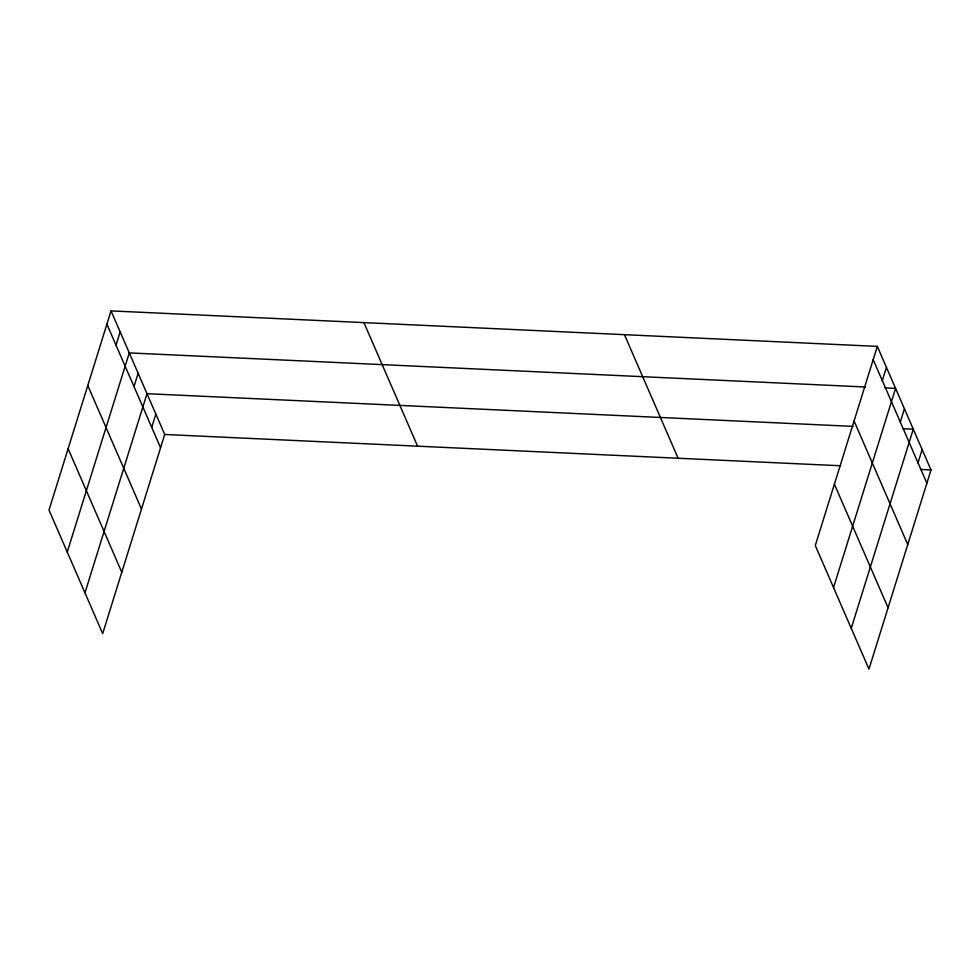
<?xml version="1.0" encoding="UTF-8"?>
<svg xmlns="http://www.w3.org/2000/svg" width="980" height="980" viewBox="0 0 980 980"><rect width="100%" height="100%" fill="white"/><g stroke="black" fill="none" stroke-linecap="round" stroke-linejoin="round"><path stroke-width="1.47" d="M111.034 310.893L49 510.053L102.68 633.619L164.714 434.471L111.034 310.893L877.321 346.381L931 469.947L868.966 669.107L815.287 545.529L877.321 346.381M116.02 345.168L120.16 331.901M67.252 552.071L129.287 352.91L865.463 387.002M134.003 386.561L138.143 373.294M84.966 592.839L147 393.691L853.078 426.386M151.716 427.341L155.857 414.075M882.306 380.657L886.447 367.39M833.539 587.547L895.573 388.386L885.038 387.909M900.289 422.049L904.43 408.783M851.253 628.327L913.287 429.166L902.752 428.689M918.015 462.83L922.143 449.563M164.714 434.471L840.693 465.77M920.465 469.457L931 469.947M873.192 359.648L926.872 483.226M854.082 420.996L907.762 544.562M834.397 484.194L888.076 607.759M624.444 334.67L678.123 458.236M363.911 322.604L417.59 446.17M106.894 324.16L160.573 447.738M87.796 385.507L141.475 509.073M68.11 448.705L121.79 572.283"/></g></svg>
